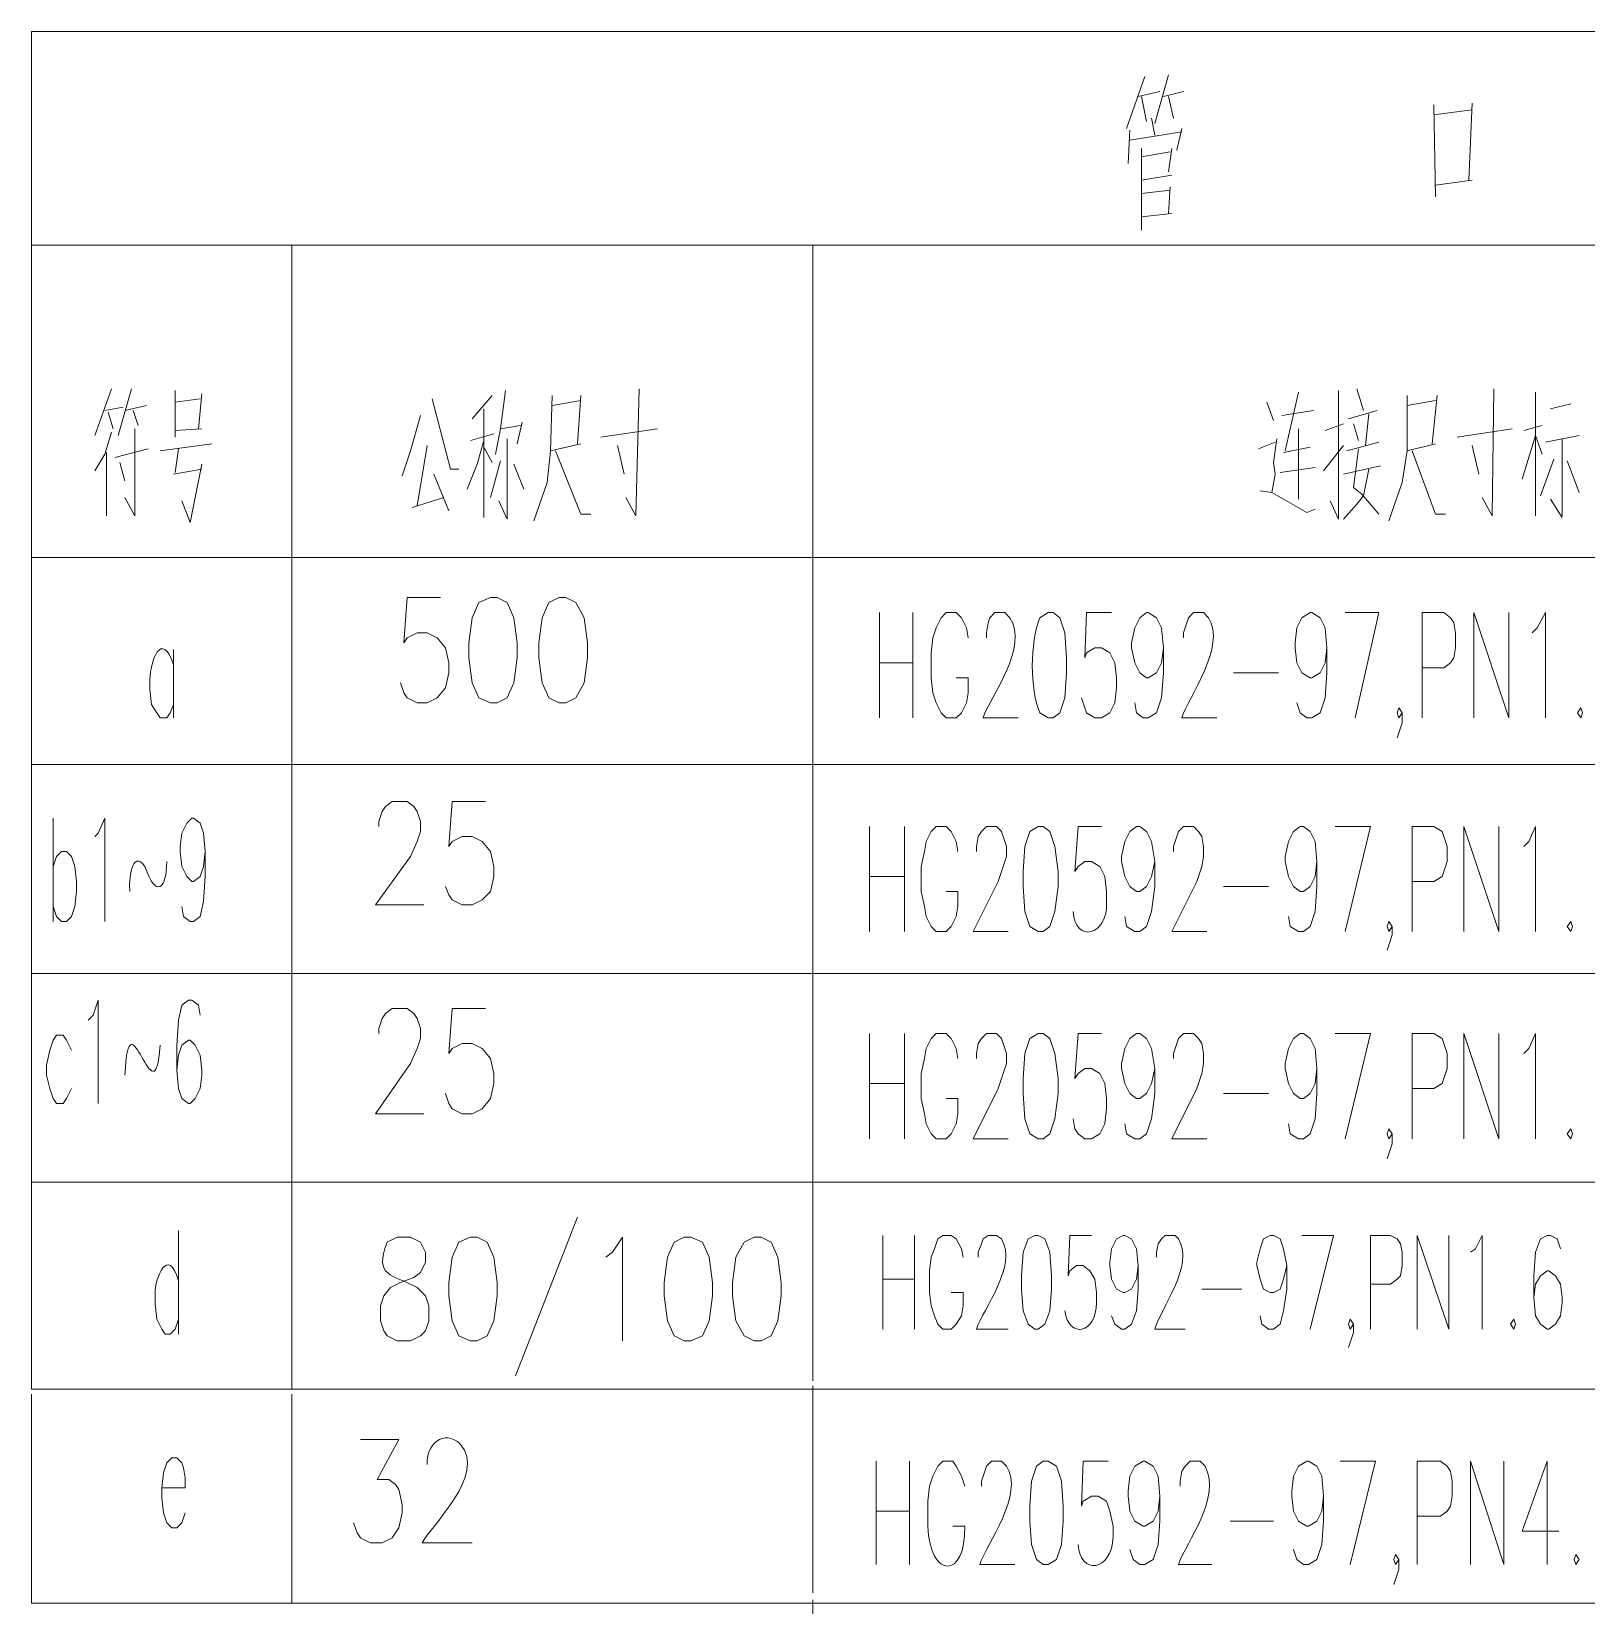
# Model space of a CAD drawing. Header units: millimetres. Extents: x 0 to 1648, y 27 to 2331.
# Drawn here: x 776 to 943.7, y 1446.3 to 1615.9 of the extents above; entities that cross this region are included whole.
import ezdxf

# ---------------------------------------------------------------- set-up
doc = ezdxf.new("R2010")
doc.units = ezdxf.units.MM
doc.layers.add('1', color=7, linetype='Continuous')

msp = doc.modelspace()

# ---------------------------------------------------------------- linework, layer by layer
at = {"layer": '1', "color": 0, "lineweight": 5}
for points in [[(775.98, 1615.911732), (1112.58, 1615.911732)], [(775.98, 1559.211732), (775.98, 1615.911732)], [(896.04, 1611.051732), (894.06, 1605.471732)], [(898.56, 1611.231732), (897.12, 1606.011732)], [(895.32, 1608.891732), (897.66, 1609.431732)], [(896.22, 1606.191732), (895.68, 1608.891732)], [(898.02, 1608.891732), (900.18, 1609.431732)], [(898.56, 1608.891732), (899.1, 1606.551732)], [(927.18, 1607.991732), (927.36, 1598.091732)], [(927.18, 1606.911732), (931.32, 1607.451732)], [(927.18, 1606.911732), (931.32, 1607.451732)], [(930.96, 1599.891732), (931.32, 1608.171732)], [(894.42, 1605.291732), (894.24, 1601.691732)], [(894.42, 1604.211732), (900, 1605.111732)], [(896.76, 1606.551732), (897.12, 1604.751732)], [(900, 1605.471732), (899.46, 1603.131732)], [(895.68, 1603.311732), (895.68, 1594.491732)], [(898.92, 1603.311732), (898.56, 1600.791732)], [(895.68, 1602.411732), (898.74, 1602.951732)], [(895.68, 1599.891732), (898.92, 1600.431732)], [(927.36, 1599.351732), (931.32, 1599.891732)], [(898.74, 1598.811732), (895.68, 1598.451732)], [(898.74, 1599.171732), (898.56, 1596.291732)], [(898.92, 1596.291732), (895.68, 1595.931732)], [(775.98, 1592.871732), (1112.58, 1592.871732)], [(804.06, 1592.871732), (804.06, 1559.211732)], [(860.22, 1592.871732), (860.22, 1559.211732)], [(784.62, 1577.391732), (782.82, 1572.351732)], [(785.34, 1572.351732), (786.78, 1577.391732)], [(791.46, 1577.211732), (791.46, 1572.171732)], [(791.46, 1575.951732), (794.16, 1576.311732)], [(794.34, 1576.851732), (793.98, 1573.071732)], [(819.18, 1576.311732), (821.16, 1568.751732), (822.06, 1568.751732)], [(825.66, 1576.671732), (823.5, 1574.151732)], [(827.1, 1577.211732), (826.56, 1573.071732), (826.02, 1570.371732)], [(832.14, 1576.671732), (831.96, 1570.731732), (831.6, 1567.311732), (830.16, 1563.171732)], [(835.2, 1576.131732), (832.14, 1575.591732)], [(834.84, 1571.451732), (835.2, 1576.671732)], [(841.5, 1577.391732), (841.14, 1563.711732), (840.06, 1565.691732)], [(912.6, 1577.031732), (911.16, 1570.731732)], [(916.92, 1577.211732), (916.92, 1563.351732), (916.02, 1565.331732)], [(918.9, 1577.391732), (919.62, 1575.051732)], [(924.3, 1576.671732), (924.3, 1570.731732), (923.76, 1567.311732), (922.32, 1563.171732)], [(927.36, 1576.131732), (924.3, 1575.591732)], [(927, 1571.451732), (927.54, 1576.671732)], [(933.66, 1577.391732), (933.48, 1563.711732), (932.4, 1565.691732)], [(938.16, 1577.031732), (938.16, 1563.711732)], [(783.9, 1575.051732), (785.88, 1575.411732)], [(784.26, 1574.871732), (784.8, 1573.071732)], [(786.06, 1575.051732), (788.4, 1575.591732)], [(786.96, 1575.051732), (787.5, 1573.431732)], [(817.92, 1574.511732), (816.84, 1570.731732), (815.94, 1568.031732)], [(824.76, 1575.231732), (824.76, 1563.531732)], [(909.18, 1575.951732), (909.9, 1573.971732)], [(910.8, 1574.511732), (914.22, 1575.051732)], [(918, 1574.151732), (921.06, 1575.051732)], [(920.16, 1574.691732), (919.8, 1571.271732)], [(939.78, 1575.231732), (941.94, 1575.771732)], [(784.62, 1572.711732), (783.9, 1570.371732), (782.82, 1568.571732)], [(787.14, 1573.071732), (787.14, 1563.711732), (786.06, 1565.691732)], [(794.34, 1573.071732), (791.46, 1572.891732)], [(826.56, 1573.071732), (828.72, 1573.431732)], [(828.9, 1573.791732), (828.36, 1571.451732)], [(837.36, 1572.171732), (843.48, 1573.071732)], [(912.6, 1573.071732), (912.6, 1565.511732)], [(917.46, 1573.611732), (915.48, 1572.891732)], [(919.08, 1571.811732), (918.54, 1573.611732)], [(929.7, 1572.171732), (935.64, 1573.071732)], [(938.88, 1573.431732), (936.9, 1572.891732)], [(789.84, 1570.731732), (795.42, 1571.451732)], [(818.64, 1571.271732), (817.56, 1564.791732)], [(824.76, 1571.811732), (824.04, 1569.291732), (822.96, 1566.591732)], [(823.32, 1571.811732), (825.84, 1572.531732)], [(824.76, 1571.091732), (825.66, 1569.471732)], [(827.28, 1571.991732), (827.28, 1563.351732), (826.38, 1565.331732)], [(831.96, 1570.731732), (835.2, 1571.451732)], [(839.88, 1568.211732), (839.16, 1571.271732)], [(908.28, 1570.911732), (910.08, 1571.631732)], [(910.26, 1571.991732), (909.9, 1569.471732), (910.08, 1568.211732), (909.72, 1566.231732)], [(910.98, 1570.551732), (913.86, 1571.091732)], [(915.3, 1568.571732), (917.46, 1571.271732)], [(921.24, 1571.631732), (917.82, 1570.731732)], [(924.3, 1570.731732), (927.36, 1571.451732)], [(932.04, 1568.211732), (931.32, 1571.271732)], [(938.88, 1570.371732), (938.16, 1572.351732), (936.72, 1567.671732)], [(939.24, 1571.631732), (942.84, 1572.351732)], [(941.04, 1563.711732), (941.04, 1571.991732)], [(784.08, 1570.551732), (784.08, 1563.711732)], [(784.98, 1570.011732), (788.58, 1570.911732)], [(785.52, 1569.471732), (786.06, 1567.491732)], [(791.82, 1570.911732), (791.46, 1568.391732)], [(794.34, 1569.291732), (793.08, 1562.991732), (792.18, 1565.331732)], [(826.56, 1569.651732), (825.48, 1565.691732)], [(828, 1569.291732), (829.08, 1566.591732)], [(832.5, 1570.731732), (835.2, 1563.891732), (836.28, 1563.891732)], [(919.08, 1570.911732), (918.54, 1566.771732)], [(924.84, 1570.731732), (927.36, 1563.891732), (928.44, 1563.891732)], [(940.14, 1569.831732), (938.7, 1565.871732)], [(941.58, 1569.651732), (942.84, 1566.231732)], [(794.34, 1568.751732), (791.28, 1568.211732)], [(819.36, 1568.211732), (820.98, 1564.251732)], [(910.62, 1568.391732), (914.4, 1568.931732)], [(917.46, 1568.211732), (921.42, 1569.111732)], [(920.16, 1568.751732), (919.62, 1565.871732)], [(908.46, 1566.411732), (909.72, 1566.231732)], [(909.72, 1566.231732), (913.5, 1564.071732), (914.4, 1564.431732)], [(917.46, 1563.351732), (918.9, 1564.971732), (919.62, 1565.871732)], [(919.44, 1566.051732), (918.54, 1566.771732)], [(919.44, 1566.051732), (921.24, 1563.891732)], [(817.02, 1564.611732), (820.44, 1565.691732)], [(941.04, 1563.531732), (939.78, 1565.511732)], [(1112.58, 1559.211732), (775.98, 1559.211732)], [(775.98, 1559.211732), (775.98, 1536.891732)], [(804.06, 1559.211732), (804.06, 1536.891732)], [(860.22, 1559.211732), (860.22, 1536.891732)], [(820.08, 1554.891732), (816.48, 1554.891732), (816.12, 1550.031732), (816.48, 1550.571732), (817.56, 1551.111732), (818.64, 1551.111732), (819.72, 1550.571732), (820.62, 1549.491732), (820.98, 1547.871732), (820.98, 1546.791732), (820.62, 1545.171732), (819.72, 1544.091732), (818.64, 1543.551732), (817.56, 1543.551732), (816.48, 1544.091732), (816.12, 1544.631732), (815.76, 1545.711732)], [(825.48, 1554.891732), (824.22, 1554.351732), (823.5, 1552.731732), (823.14, 1550.031732), (823.14, 1548.411732), (823.5, 1545.711732), (824.22, 1544.091732), (825.48, 1543.551732), (826.2, 1543.551732), (827.28, 1544.091732), (828, 1545.711732), (828.36, 1548.411732), (828.36, 1550.031732), (828, 1552.731732), (827.28, 1554.351732), (826.2, 1554.891732), (825.48, 1554.891732)], [(832.86, 1554.891732), (831.78, 1554.351732), (831.06, 1552.731732), (830.7, 1550.031732), (830.7, 1548.411732), (831.06, 1545.711732), (831.78, 1544.091732), (832.86, 1543.551732), (833.58, 1543.551732), (834.66, 1544.091732), (835.56, 1545.711732), (835.92, 1548.411732), (835.92, 1550.031732), (835.56, 1552.731732), (834.66, 1554.351732), (833.58, 1554.891732), (832.86, 1554.891732)], [(867.42, 1553.271732), (867.42, 1541.931732)], [(871.02, 1553.271732), (871.02, 1541.931732)], [(876.96, 1550.571732), (876.78, 1551.651732), (876.24, 1552.731732), (875.7, 1553.271732), (874.62, 1553.271732), (874.08, 1552.731732), (873.54, 1551.651732), (873.18, 1550.571732), (873, 1548.951732), (873, 1546.251732), (873.18, 1544.631732), (873.54, 1543.551732), (874.08, 1542.471732), (874.62, 1541.931732), (875.7, 1541.931732), (876.24, 1542.471732), (876.78, 1543.551732), (876.96, 1544.631732), (876.96, 1546.251732), (875.7, 1546.251732)], [(892.44, 1553.271732), (889.74, 1553.271732), (889.56, 1548.411732), (889.74, 1548.951732), (890.64, 1549.491732), (891.36, 1549.491732), (892.26, 1548.951732), (892.8, 1547.871732), (892.98, 1546.251732), (892.98, 1545.171732), (892.8, 1543.551732), (892.26, 1542.471732), (891.36, 1541.931732), (890.64, 1541.931732), (889.74, 1542.471732), (889.56, 1543.011732), (889.2, 1544.091732)], [(898.02, 1549.491732), (897.84, 1547.871732), (897.3, 1546.791732), (896.4, 1546.251732), (896.22, 1546.251732), (895.5, 1546.791732), (894.96, 1547.871732), (894.6, 1549.491732), (894.6, 1550.031732), (894.96, 1551.651732), (895.5, 1552.731732), (896.22, 1553.271732), (896.4, 1553.271732), (897.3, 1552.731732), (897.84, 1551.651732), (898.02, 1549.491732), (898.02, 1546.791732), (897.84, 1544.091732), (897.3, 1542.471732), (896.4, 1541.931732), (895.86, 1541.931732), (895.14, 1542.471732), (894.96, 1543.551732)], [(915.66, 1549.491732), (915.48, 1547.871732), (914.94, 1546.791732), (914.04, 1546.251732), (913.86, 1546.251732), (912.96, 1546.791732), (912.42, 1547.871732), (912.24, 1549.491732), (912.24, 1550.031732), (912.42, 1551.651732), (912.96, 1552.731732), (913.86, 1553.271732), (914.04, 1553.271732), (914.94, 1552.731732), (915.48, 1551.651732), (915.66, 1549.491732), (915.66, 1546.791732), (915.48, 1544.091732), (914.94, 1542.471732), (914.04, 1541.931732), (913.5, 1541.931732), (912.78, 1542.471732), (912.42, 1543.551732)], [(918.72, 1541.931732), (921.24, 1553.271732), (917.64, 1553.271732)], [(925.92, 1541.931732), (925.92, 1553.271732), (928.26, 1553.271732), (928.98, 1552.731732), (929.34, 1552.191732), (929.52, 1551.111732), (929.52, 1549.491732), (929.34, 1548.411732), (928.98, 1547.871732), (928.26, 1547.331732), (925.92, 1547.331732)], [(931.5, 1541.931732), (931.5, 1553.271732), (935.28, 1541.931732), (935.28, 1553.271732)], [(937.8, 1551.111732), (938.34, 1551.651732), (939.24, 1553.271732), (939.24, 1541.931732)], [(791.28, 1549.311732), (791.28, 1541.931732)], [(867.42, 1547.871732), (871.02, 1547.871732)], [(905.58, 1546.791732), (910.44, 1546.791732)], [(923.76, 1542.471732), (923.4, 1541.931732), (923.22, 1542.471732), (923.4, 1543.011732), (923.76, 1542.471732), (923.76, 1541.391732), (923.4, 1540.311732), (923.22, 1539.771732)], [(943.02, 1543.011732), (942.66, 1542.471732), (943.02, 1541.931732), (943.2, 1542.471732), (943.02, 1543.011732)], [(860.22, 1537.791732), (860.22, 1515.471732)], [(775.98, 1536.891732), (1112.58, 1536.891732)], [(775.98, 1536.891732), (775.98, 1514.391732)], [(804.06, 1536.891732), (804.06, 1514.391732)], [(813.42, 1530.231732), (813.42, 1530.771732), (813.78, 1531.851732), (814.14, 1532.391732), (814.86, 1532.931732), (816.48, 1532.931732), (817.2, 1532.391732), (817.56, 1531.851732), (817.92, 1530.771732), (817.92, 1529.691732), (817.56, 1528.611732), (816.84, 1526.991732), (813.06, 1521.771732), (818.28, 1521.771732)], [(824.94, 1532.931732), (821.34, 1532.931732), (820.98, 1528.071732), (821.34, 1528.611732), (822.42, 1529.151732), (823.5, 1529.151732), (824.58, 1528.611732), (825.48, 1527.531732), (825.84, 1525.911732), (825.84, 1524.831732), (825.48, 1523.211732), (824.58, 1522.311732), (823.5, 1521.771732), (822.42, 1521.771732), (821.34, 1522.311732), (820.98, 1522.851732), (820.62, 1523.751732)], [(778.32, 1531.131732), (778.32, 1519.971732)], [(782.82, 1529.151732), (783.18, 1529.511732), (783.9, 1531.131732), (783.9, 1519.971732)], [(794.7, 1527.531732), (794.52, 1525.911732), (794.16, 1524.831732), (793.44, 1524.291732), (793.26, 1524.291732), (792.72, 1524.831732), (792.18, 1525.911732), (792, 1527.531732), (792, 1528.071732), (792.18, 1529.511732), (792.72, 1530.591732), (793.26, 1531.131732), (793.44, 1531.131732), (794.16, 1530.591732), (794.52, 1529.511732), (794.7, 1527.531732), (794.7, 1524.831732), (794.52, 1522.131732), (794.16, 1520.511732), (793.44, 1519.971732), (793.08, 1519.971732), (792.36, 1520.511732), (792.18, 1521.591732)], [(866.34, 1530.231732), (866.34, 1518.891732)], [(870.12, 1530.231732), (870.12, 1518.891732)], [(875.88, 1527.531732), (875.7, 1528.611732), (875.16, 1529.691732), (874.62, 1530.231732), (873.54, 1530.231732), (873, 1529.691732), (872.46, 1528.611732), (872.28, 1527.531732), (871.92, 1525.911732), (871.92, 1523.211732), (872.28, 1521.591732), (872.46, 1520.511732), (873, 1519.431732), (873.54, 1518.891732), (874.62, 1518.891732), (875.16, 1519.431732), (875.7, 1520.511732), (875.88, 1521.591732), (875.88, 1523.211732), (874.62, 1523.211732)], [(877.86, 1527.531732), (877.86, 1528.071732), (878.04, 1529.151732), (878.4, 1529.691732), (878.94, 1530.231732), (880.02, 1530.231732), (880.56, 1529.691732), (880.74, 1529.151732), (881.1, 1528.071732), (881.1, 1526.991732), (880.74, 1525.911732), (880.2, 1524.291732), (877.5, 1518.891732), (881.28, 1518.891732)], [(884.52, 1530.231732), (883.62, 1529.691732), (883.08, 1528.071732), (882.9, 1525.371732), (882.9, 1523.751732), (883.08, 1521.051732), (883.62, 1519.431732), (884.52, 1518.891732), (885.06, 1518.891732), (885.78, 1519.431732), (886.32, 1521.051732), (886.68, 1523.751732), (886.68, 1525.371732), (886.32, 1528.071732), (885.78, 1529.691732), (885.06, 1530.231732), (884.52, 1530.231732)], [(897.12, 1526.451732), (896.76, 1524.831732), (896.22, 1523.751732), (895.5, 1523.211732), (895.14, 1523.211732), (894.42, 1523.751732), (893.88, 1524.831732), (893.52, 1526.451732), (893.52, 1526.991732), (893.88, 1528.611732), (894.42, 1529.691732), (895.14, 1530.231732), (895.5, 1530.231732), (896.22, 1529.691732), (896.76, 1528.611732), (897.12, 1526.451732), (897.12, 1523.751732), (896.76, 1521.051732), (896.22, 1519.431732), (895.5, 1518.891732), (894.96, 1518.891732), (894.06, 1519.431732), (893.88, 1520.511732)], [(899.1, 1527.531732), (899.1, 1528.071732), (899.46, 1529.151732), (899.64, 1529.691732), (900.18, 1530.231732), (901.26, 1530.231732), (901.8, 1529.691732), (902.16, 1529.151732), (902.34, 1528.071732), (902.34, 1526.991732), (902.16, 1525.911732), (901.62, 1524.291732), (898.92, 1518.891732), (902.7, 1518.891732)], [(914.58, 1526.451732), (914.4, 1524.831732), (913.86, 1523.751732), (913.14, 1523.211732), (912.78, 1523.211732), (912.06, 1523.751732), (911.52, 1524.831732), (911.16, 1526.451732), (911.16, 1526.991732), (911.52, 1528.611732), (912.06, 1529.691732), (912.78, 1530.231732), (913.14, 1530.231732), (913.86, 1529.691732), (914.4, 1528.611732), (914.58, 1526.451732), (914.58, 1523.751732), (914.4, 1521.051732), (913.86, 1519.431732), (913.14, 1518.891732), (912.6, 1518.891732), (911.7, 1519.431732), (911.52, 1520.511732)], [(917.64, 1518.891732), (920.34, 1530.231732), (916.56, 1530.231732)], [(924.84, 1518.891732), (924.84, 1530.231732), (927.18, 1530.231732), (928.08, 1529.691732), (928.26, 1529.151732), (928.62, 1528.071732), (928.62, 1526.451732), (928.26, 1525.371732), (928.08, 1524.831732), (927.18, 1524.291732), (924.84, 1524.291732)], [(930.42, 1518.891732), (930.42, 1530.231732), (934.2, 1518.891732), (934.2, 1530.231732)], [(936.9, 1528.071732), (937.44, 1528.611732), (938.16, 1530.231732), (938.16, 1518.891732)], [(778.32, 1525.911732), (778.68, 1526.991732), (779.22, 1527.531732), (779.76, 1527.531732), (780.3, 1526.991732), (780.66, 1525.911732), (780.84, 1524.291732), (780.84, 1523.211732), (780.66, 1521.591732), (780.3, 1520.511732), (779.76, 1519.971732), (779.22, 1519.971732), (778.68, 1520.511732), (778.32, 1521.591732)], [(866.34, 1524.831732), (870.12, 1524.831732)], [(904.5, 1523.751732), (909.36, 1523.751732)], [(922.68, 1519.431732), (922.32, 1518.891732), (922.14, 1519.431732), (922.32, 1519.971732), (922.68, 1519.431732), (922.68, 1518.531732), (922.32, 1517.451732), (922.14, 1516.911732)], [(941.94, 1519.971732), (941.58, 1519.431732), (941.94, 1518.891732), (942.12, 1519.431732), (941.94, 1519.971732)], [(860.22, 1515.471732), (860.22, 1470.471732)], [(775.98, 1514.391732), (1112.58, 1514.391732)], [(775.98, 1514.391732), (775.98, 1469.571732)], [(804.06, 1514.391732), (804.06, 1491.891732)], [(782.1, 1509.351732), (782.64, 1509.891732), (783.18, 1511.511732), (783.18, 1500.351732)], [(794.16, 1509.891732), (793.98, 1510.971732), (793.26, 1511.511732), (792.9, 1511.511732), (792.18, 1510.971732), (791.82, 1509.351732), (791.64, 1506.651732), (791.64, 1503.951732), (791.82, 1501.971732), (792.18, 1500.891732), (792.9, 1500.351732), (793.08, 1500.351732), (793.62, 1500.891732), (794.16, 1501.971732), (794.34, 1503.411732), (794.34, 1503.951732), (794.16, 1505.571732), (793.62, 1506.651732), (793.08, 1507.191732), (792.9, 1507.191732), (792.18, 1506.651732), (791.82, 1505.571732), (791.64, 1503.951732)], [(813.42, 1507.911732), (813.42, 1508.451732), (813.78, 1509.531732), (814.14, 1510.071732), (814.86, 1510.611732), (816.48, 1510.611732), (817.2, 1510.071732), (817.56, 1509.531732), (817.92, 1508.451732), (817.92, 1507.371732), (817.56, 1506.291732), (816.84, 1504.671732), (813.06, 1499.271732), (818.28, 1499.271732)], [(824.94, 1510.611732), (821.34, 1510.611732), (820.98, 1505.751732), (821.34, 1506.291732), (822.42, 1506.831732), (823.5, 1506.831732), (824.58, 1506.291732), (825.48, 1505.211732), (825.84, 1503.591732), (825.84, 1502.511732), (825.48, 1500.891732), (824.58, 1499.811732), (823.5, 1499.271732), (822.42, 1499.271732), (821.34, 1499.811732), (820.98, 1500.351732), (820.62, 1501.431732)], [(780.3, 1506.111732), (779.76, 1507.191732), (779.4, 1507.731732), (778.68, 1507.731732), (778.32, 1507.191732), (777.96, 1506.111732), (777.6, 1504.491732), (777.6, 1503.411732), (777.96, 1501.971732), (778.32, 1500.891732), (778.68, 1500.351732), (779.4, 1500.351732), (779.76, 1500.891732), (780.3, 1501.971732)], [(866.34, 1507.911732), (866.34, 1496.571732)], [(870.12, 1507.911732), (870.12, 1496.571732)], [(875.88, 1505.211732), (875.7, 1506.291732), (875.16, 1507.371732), (874.62, 1507.911732), (873.54, 1507.911732), (873, 1507.371732), (872.46, 1506.291732), (872.28, 1505.211732), (871.92, 1503.591732), (871.92, 1500.891732), (872.28, 1499.271732), (872.46, 1498.191732), (873, 1497.111732), (873.54, 1496.571732), (874.62, 1496.571732), (875.16, 1497.111732), (875.7, 1498.191732), (875.88, 1499.271732), (875.88, 1500.891732), (874.62, 1500.891732)], [(877.86, 1505.211732), (877.86, 1505.751732), (878.04, 1506.831732), (878.4, 1507.371732), (878.94, 1507.911732), (880.02, 1507.911732), (880.56, 1507.371732), (880.74, 1506.831732), (881.1, 1505.751732), (881.1, 1504.671732), (880.74, 1503.591732), (880.2, 1501.971732), (877.5, 1496.571732), (881.28, 1496.571732)], [(884.52, 1507.911732), (883.62, 1507.371732), (883.08, 1505.751732), (882.9, 1503.051732), (882.9, 1501.431732), (883.08, 1498.731732), (883.62, 1497.111732), (884.52, 1496.571732), (885.06, 1496.571732), (885.78, 1497.111732), (886.32, 1498.731732), (886.68, 1501.431732), (886.68, 1503.051732), (886.32, 1505.751732), (885.78, 1507.371732), (885.06, 1507.911732), (884.52, 1507.911732)], [(891.36, 1507.911732), (888.84, 1507.911732), (888.48, 1503.051732), (888.84, 1503.591732), (889.56, 1504.131732), (890.28, 1504.131732), (891.18, 1503.591732), (891.72, 1502.511732), (891.9, 1500.891732), (891.9, 1499.811732), (891.72, 1498.191732), (891.18, 1497.111732), (890.28, 1496.571732), (889.56, 1496.571732), (888.84, 1497.111732), (888.48, 1497.651732), (888.3, 1498.731732)], [(897.12, 1504.131732), (896.76, 1502.511732), (896.22, 1501.431732), (895.5, 1500.891732), (895.14, 1500.891732), (894.42, 1501.431732), (893.88, 1502.511732), (893.52, 1504.131732), (893.52, 1504.671732), (893.88, 1506.291732), (894.42, 1507.371732), (895.14, 1507.911732), (895.5, 1507.911732), (896.22, 1507.371732), (896.76, 1506.291732), (897.12, 1504.131732), (897.12, 1501.431732), (896.76, 1498.731732), (896.22, 1497.111732), (895.5, 1496.571732), (894.96, 1496.571732), (894.06, 1497.111732), (893.88, 1498.191732)], [(899.1, 1505.211732), (899.1, 1505.751732), (899.46, 1506.831732), (899.64, 1507.371732), (900.18, 1507.911732), (901.26, 1507.911732), (901.8, 1507.371732), (902.16, 1506.831732), (902.34, 1505.751732), (902.34, 1504.671732), (902.16, 1503.591732), (901.62, 1501.971732), (898.92, 1496.571732), (902.7, 1496.571732)], [(914.58, 1504.131732), (914.4, 1502.511732), (913.86, 1501.431732), (913.14, 1500.891732), (912.78, 1500.891732), (912.06, 1501.431732), (911.52, 1502.511732), (911.16, 1504.131732), (911.16, 1504.671732), (911.52, 1506.291732), (912.06, 1507.371732), (912.78, 1507.911732), (913.14, 1507.911732), (913.86, 1507.371732), (914.4, 1506.291732), (914.58, 1504.131732), (914.58, 1501.431732), (914.4, 1498.731732), (913.86, 1497.111732), (913.14, 1496.571732), (912.6, 1496.571732), (911.7, 1497.111732), (911.52, 1498.191732)], [(917.64, 1496.571732), (920.34, 1507.911732), (916.56, 1507.911732)], [(924.84, 1496.571732), (924.84, 1507.911732), (927.18, 1507.911732), (928.08, 1507.371732), (928.26, 1506.831732), (928.62, 1505.751732), (928.62, 1504.131732), (928.26, 1503.051732), (928.08, 1502.511732), (927.18, 1501.971732), (924.84, 1501.971732)], [(930.42, 1496.571732), (930.42, 1507.911732), (934.2, 1496.571732), (934.2, 1507.911732)], [(936.9, 1505.751732), (937.44, 1506.291732), (938.16, 1507.911732), (938.16, 1496.571732)], [(866.34, 1502.511732), (870.12, 1502.511732)], [(904.5, 1501.431732), (909.36, 1501.431732)], [(922.68, 1497.111732), (922.32, 1496.571732), (922.14, 1497.111732), (922.32, 1497.651732), (922.68, 1497.111732), (922.68, 1496.031732), (922.32, 1494.951732), (922.14, 1494.411732)], [(941.94, 1497.651732), (941.58, 1497.111732), (941.94, 1496.571732), (942.12, 1497.111732), (941.94, 1497.651732)], [(775.98, 1491.891732), (1112.58, 1491.891732)], [(804.06, 1491.891732), (804.06, 1469.571732)], [(834.84, 1488.111732), (828.18, 1471.011732)], [(791.82, 1486.671732), (791.82, 1475.511732)], [(823.32, 1485.951732), (822.06, 1485.411732), (821.34, 1483.791732), (820.98, 1481.091732), (820.98, 1479.651732), (821.34, 1476.951732), (822.06, 1475.331732), (823.32, 1474.791732), (824.04, 1474.791732), (825.12, 1475.331732), (825.84, 1476.951732), (826.2, 1479.651732), (826.2, 1481.091732), (825.84, 1483.791732), (825.12, 1485.411732), (824.04, 1485.951732), (823.32, 1485.951732)], [(837.9, 1483.791732), (838.62, 1484.331732), (839.7, 1485.951732), (839.7, 1474.791732)], [(846.36, 1485.951732), (845.28, 1485.411732), (844.56, 1483.791732), (844.2, 1481.091732), (844.2, 1479.651732), (844.56, 1476.951732), (845.28, 1475.331732), (846.36, 1474.791732), (847.08, 1474.791732), (848.34, 1475.331732), (849.06, 1476.951732), (849.42, 1479.651732), (849.42, 1481.091732), (849.06, 1483.791732), (848.34, 1485.411732), (847.08, 1485.951732), (846.36, 1485.951732)], [(853.92, 1485.951732), (852.84, 1485.411732), (851.94, 1483.791732), (851.58, 1481.091732), (851.58, 1479.651732), (851.94, 1476.951732), (852.84, 1475.331732), (853.92, 1474.791732), (854.64, 1474.791732), (855.72, 1475.331732), (856.44, 1476.951732), (856.8, 1479.651732), (856.8, 1481.091732), (856.44, 1483.791732), (855.72, 1485.411732), (854.64, 1485.951732), (853.92, 1485.951732)], [(867.78, 1486.131732), (867.78, 1476.051732)], [(871.2, 1486.131732), (871.2, 1476.051732)], [(876.42, 1483.791732), (876.24, 1484.691732), (875.7, 1485.771732), (875.16, 1486.131732), (874.26, 1486.131732), (873.72, 1485.771732), (873.36, 1484.691732), (873, 1483.791732), (872.82, 1482.351732), (872.82, 1480.011732), (873, 1478.571732), (873.36, 1477.491732), (873.72, 1476.591732), (874.26, 1476.051732), (875.16, 1476.051732), (875.7, 1476.591732), (876.24, 1477.491732), (876.42, 1478.571732), (876.42, 1480.011732), (875.16, 1480.011732)], [(884.16, 1486.131732), (883.44, 1485.771732), (882.9, 1484.331732), (882.72, 1481.811732), (882.72, 1480.371732), (882.9, 1478.031732), (883.44, 1476.591732), (884.16, 1476.051732), (884.52, 1476.051732), (885.24, 1476.591732), (885.78, 1478.031732), (885.96, 1480.371732), (885.96, 1481.811732), (885.78, 1484.331732), (885.24, 1485.771732), (884.52, 1486.131732), (884.16, 1486.131732)], [(895.32, 1482.891732), (895.14, 1481.451732), (894.6, 1480.371732), (893.88, 1480.011732), (893.7, 1480.011732), (892.98, 1480.371732), (892.44, 1481.451732), (892.26, 1482.891732), (892.26, 1483.251732), (892.44, 1484.691732), (892.98, 1485.771732), (893.7, 1486.131732), (893.88, 1486.131732), (894.6, 1485.771732), (895.14, 1484.691732), (895.32, 1482.891732), (895.32, 1480.371732), (895.14, 1478.031732), (894.6, 1476.591732), (893.88, 1476.051732), (893.52, 1476.051732), (892.8, 1476.591732), (892.44, 1477.491732)], [(911.34, 1482.891732), (910.98, 1481.451732), (910.62, 1480.371732), (909.9, 1480.011732), (909.54, 1480.011732), (908.82, 1480.371732), (908.46, 1481.451732), (908.1, 1482.891732), (908.1, 1483.251732), (908.46, 1484.691732), (908.82, 1485.771732), (909.54, 1486.131732), (909.9, 1486.131732), (910.62, 1485.771732), (910.98, 1484.691732), (911.34, 1482.891732), (911.34, 1480.371732), (910.98, 1478.031732), (910.62, 1476.591732), (909.9, 1476.051732), (909.36, 1476.051732), (908.64, 1476.591732), (908.46, 1477.491732)], [(913.86, 1476.051732), (916.38, 1486.131732), (912.96, 1486.131732)], [(920.34, 1476.051732), (920.34, 1486.131732), (922.5, 1486.131732), (923.22, 1485.771732), (923.58, 1485.231732), (923.76, 1484.331732), (923.76, 1482.891732), (923.58, 1481.811732), (923.22, 1481.451732), (922.5, 1480.911732), (920.34, 1480.911732)], [(925.38, 1476.051732), (925.38, 1486.131732), (928.8, 1476.051732), (928.8, 1486.131732)], [(931.14, 1484.331732), (931.68, 1484.691732), (932.4, 1486.131732), (932.4, 1476.051732)], [(940.86, 1484.691732), (940.5, 1485.771732), (939.78, 1486.131732), (939.42, 1486.131732), (938.7, 1485.771732), (938.16, 1484.331732), (937.98, 1481.811732), (937.98, 1479.471732), (938.16, 1477.491732), (938.7, 1476.591732), (939.42, 1476.051732), (939.6, 1476.051732), (940.32, 1476.591732), (940.86, 1477.491732), (941.04, 1478.931732), (941.04, 1479.471732), (940.86, 1480.911732), (940.32, 1481.811732), (939.6, 1482.351732), (939.42, 1482.351732), (938.7, 1481.811732), (938.16, 1480.911732), (937.98, 1479.471732)], [(867.78, 1481.451732), (871.2, 1481.451732)], [(902.16, 1480.371732), (906.48, 1480.371732)], [(918.54, 1476.591732), (918.18, 1476.051732), (918, 1476.591732), (918.18, 1477.131732), (918.54, 1476.591732), (918.54, 1475.691732), (918.18, 1474.611732), (918, 1474.071732)], [(935.82, 1477.131732), (935.46, 1476.591732), (935.82, 1476.051732), (936, 1476.591732), (935.82, 1477.131732)], [(775.98, 1469.571732), (1112.58, 1469.571732)], [(860.22, 1469.931732), (860.22, 1447.611732)], [(775.98, 1469.031732), (775.98, 1446.531732)], [(804.06, 1469.031732), (804.06, 1446.531732)], [(811.44, 1464.171732), (815.58, 1464.171732), (813.24, 1459.851732), (814.5, 1459.851732), (815.22, 1459.311732), (815.58, 1458.771732), (815.94, 1457.151732), (815.94, 1456.251732), (815.58, 1454.631732), (814.86, 1453.551732), (813.78, 1453.011732), (812.52, 1453.011732), (811.44, 1453.551732), (811.08, 1454.091732), (810.72, 1455.171732)], [(790.02, 1458.951732), (792.54, 1458.951732), (792.54, 1460.031732), (792.36, 1461.111732), (792.18, 1461.651732), (791.64, 1462.191732), (791.1, 1462.191732), (790.56, 1461.651732), (790.2, 1460.571732), (790.02, 1458.951732), (790.02, 1457.871732), (790.2, 1456.251732), (790.56, 1455.171732), (791.1, 1454.631732), (791.64, 1454.631732), (792.18, 1455.171732), (792.54, 1456.251732)], [(867.06, 1461.831732), (867.06, 1450.671732)], [(870.66, 1461.831732), (870.66, 1450.671732)], [(885.06, 1461.831732), (884.34, 1461.291732), (883.8, 1459.671732), (883.62, 1456.971732), (883.62, 1455.351732), (883.8, 1452.831732), (884.34, 1451.211732), (885.06, 1450.671732), (885.6, 1450.671732), (886.5, 1451.211732), (887.04, 1452.831732), (887.22, 1455.351732), (887.22, 1456.971732), (887.04, 1459.671732), (886.5, 1461.291732), (885.6, 1461.831732), (885.06, 1461.831732)], [(897.66, 1458.051732), (897.48, 1456.431732), (896.94, 1455.351732), (896.04, 1454.811732), (895.86, 1454.811732), (894.96, 1455.351732), (894.42, 1456.431732), (894.24, 1458.051732), (894.24, 1458.591732), (894.42, 1460.211732), (894.96, 1461.291732), (895.86, 1461.831732), (896.04, 1461.831732), (896.94, 1461.291732), (897.48, 1460.211732), (897.66, 1458.051732), (897.66, 1455.351732), (897.48, 1452.831732), (896.94, 1451.211732), (896.04, 1450.671732), (895.5, 1450.671732), (894.78, 1451.211732), (894.42, 1452.291732)], [(915.3, 1458.051732), (915.12, 1456.431732), (914.58, 1455.351732), (913.68, 1454.811732), (913.5, 1454.811732), (912.6, 1455.351732), (912.06, 1456.431732), (911.88, 1458.051732), (911.88, 1458.591732), (912.06, 1460.211732), (912.6, 1461.291732), (913.5, 1461.831732), (913.68, 1461.831732), (914.58, 1461.291732), (915.12, 1460.211732), (915.3, 1458.051732), (915.3, 1455.351732), (915.12, 1452.831732), (914.58, 1451.211732), (913.68, 1450.671732), (913.14, 1450.671732), (912.42, 1451.211732), (912.06, 1452.291732)], [(918.18, 1450.671732), (920.88, 1461.831732), (917.1, 1461.831732)], [(925.38, 1450.671732), (925.38, 1461.831732), (927.9, 1461.831732), (928.62, 1461.291732), (928.98, 1460.751732), (929.16, 1459.671732), (929.16, 1458.051732), (928.98, 1456.971732), (928.62, 1456.431732), (927.9, 1455.891732), (925.38, 1455.891732)], [(931.14, 1450.671732), (931.14, 1461.831732), (934.74, 1450.671732), (934.74, 1461.831732)], [(939.42, 1461.831732), (936.72, 1454.271732), (940.68, 1454.271732)], [(939.42, 1461.831732), (939.42, 1450.671732)], [(867.06, 1456.431732), (870.66, 1456.431732)], [(905.22, 1455.351732), (909.9, 1455.351732)], [(923.4, 1451.211732), (923.04, 1450.671732), (922.86, 1451.211732), (923.04, 1451.751732), (923.4, 1451.211732), (923.4, 1450.131732), (923.04, 1449.051732), (922.86, 1448.511732)], [(942.48, 1451.751732), (942.3, 1451.211732), (942.48, 1450.671732), (942.84, 1451.211732), (942.48, 1451.751732)], [(775.98, 1446.531732), (1112.58, 1446.531732)], [(860.22, 1446.891732), (860.22, 1424.571732)]]:
    msp.add_lwpolyline(points, dxfattribs=at)
for points, knots in [([(878.94, 1550.571732), (878.94, 1550.571732), (878.94, 1551.111732), (878.94, 1551.111732), (878.94, 1551.111732), (879.12, 1552.191732), (879.12, 1552.191732), (879.12, 1552.191732), (879.3, 1552.731732), (879.3, 1552.731732), (879.3, 1552.731732), (879.84, 1553.271732), (879.84, 1553.271732), (879.84, 1553.271732), (880.92, 1553.271732), (880.92, 1553.271732), (880.92, 1553.271732), (881.46, 1552.731732), (881.46, 1552.731732), (883.62, 1549.671732), (879.3, 1544.091732), (878.58, 1541.931732), (878.58, 1541.931732), (882.36, 1541.931732), (882.36, 1541.931732)], [0, 0, 0, 0, 1, 1, 1, 2, 2, 2, 3, 3, 3, 4, 4, 4, 5, 5, 5, 6, 6, 6, 7, 7, 7, 8, 8, 8, 8]), ([(885.6, 1553.271732), (885.6, 1553.271732), (884.7, 1552.731732), (884.7, 1552.731732), (883.62, 1550.031732), (883.62, 1544.991732), (884.7, 1542.471732), (884.7, 1542.471732), (885.6, 1541.931732), (885.6, 1541.931732), (885.6, 1541.931732), (886.14, 1541.931732), (886.14, 1541.931732), (886.14, 1541.931732), (886.86, 1542.471732), (886.86, 1542.471732), (886.86, 1542.471732), (887.4, 1544.091732), (887.4, 1544.091732), (887.4, 1544.091732), (887.58, 1546.791732), (887.58, 1546.791732), (887.58, 1546.791732), (887.58, 1548.411732), (887.58, 1548.411732), (887.58, 1548.411732), (887.4, 1551.111732), (887.4, 1551.111732), (887.4, 1551.111732), (886.86, 1552.731732), (886.86, 1552.731732), (886.86, 1552.731732), (886.14, 1553.271732), (886.14, 1553.271732), (886.14, 1553.271732), (885.6, 1553.271732), (885.6, 1553.271732)], [0, 0, 0, 0, 1, 1, 1, 2, 2, 2, 3, 3, 3, 4, 4, 4, 5, 5, 5, 6, 6, 6, 7, 7, 7, 8, 8, 8, 9, 9, 9, 10, 10, 10, 11, 11, 11, 12, 12, 12, 12]), ([(900.18, 1550.571732), (900.18, 1550.571732), (900.18, 1551.111732), (900.18, 1551.111732), (900.18, 1551.111732), (900.54, 1552.191732), (900.54, 1552.191732), (900.54, 1552.191732), (900.72, 1552.731732), (900.72, 1552.731732), (900.72, 1552.731732), (901.26, 1553.271732), (901.26, 1553.271732), (901.26, 1553.271732), (902.34, 1553.271732), (902.34, 1553.271732), (902.34, 1553.271732), (902.88, 1552.731732), (902.88, 1552.731732), (904.86, 1549.671732), (900.72, 1544.091732), (900, 1541.931732), (900, 1541.931732), (903.78, 1541.931732), (903.78, 1541.931732)], [0, 0, 0, 0, 1, 1, 1, 2, 2, 2, 3, 3, 3, 4, 4, 4, 5, 5, 5, 6, 6, 6, 7, 7, 7, 8, 8, 8, 8]), ([(791.28, 1547.691732), (790.02, 1551.471732), (788.76, 1548.051732), (788.76, 1546.071732), (788.76, 1546.071732), (788.76, 1544.991732), (788.76, 1544.991732), (788.76, 1544.991732), (788.94, 1543.371732), (788.94, 1543.371732), (788.94, 1543.371732), (789.48, 1542.471732), (789.48, 1542.471732), (789.48, 1542.471732), (789.84, 1541.931732), (789.84, 1541.931732), (789.84, 1541.931732), (790.56, 1541.931732), (790.56, 1541.931732), (790.56, 1541.931732), (790.92, 1542.471732), (790.92, 1542.471732), (790.92, 1542.471732), (791.28, 1543.371732), (791.28, 1543.371732)], [0, 0, 0, 0, 1, 1, 1, 2, 2, 2, 3, 3, 3, 4, 4, 4, 5, 5, 5, 6, 6, 6, 7, 7, 7, 8, 8, 8, 8]), ([(891.36, 1530.231732), (891.36, 1530.231732), (888.84, 1530.231732), (888.84, 1530.231732), (888.84, 1530.231732), (888.48, 1525.371732), (888.48, 1525.371732), (888.48, 1525.371732), (888.84, 1525.911732), (888.84, 1525.911732), (888.84, 1525.911732), (889.56, 1526.451732), (889.56, 1526.451732), (889.56, 1526.451732), (890.28, 1526.451732), (890.28, 1526.451732), (890.28, 1526.451732), (891.18, 1525.911732), (891.18, 1525.911732), (891.18, 1525.911732), (891.72, 1524.831732), (891.72, 1524.831732), (891.72, 1524.831732), (891.9, 1523.211732), (891.9, 1523.211732), (891.9, 1523.211732), (891.9, 1522.131732), (891.9, 1522.131732), (892.08, 1518.351732), (888.48, 1517.631732), (888.3, 1521.051732)], [0, 0, 0, 0, 1, 1, 1, 2, 2, 2, 3, 3, 3, 4, 4, 4, 5, 5, 5, 6, 6, 6, 7, 7, 7, 8, 8, 8, 9, 9, 9, 10, 10, 10, 10]), ([(786.6, 1523.211732), (786.42, 1524.291732), (786.78, 1527.891732), (788.22, 1525.911732), (789.48, 1522.311732), (790.56, 1523.571732), (790.56, 1526.451732)], [0, 0, 0, 0, 1, 1, 1, 2, 2, 2, 2]), ([(791.82, 1481.271732), (790.74, 1485.051732), (789.3, 1481.631732), (789.3, 1479.831732), (789.3, 1479.831732), (789.3, 1478.751732), (789.3, 1478.751732), (789.3, 1478.751732), (789.48, 1477.131732), (789.48, 1477.131732), (789.48, 1477.131732), (790.02, 1476.051732), (790.02, 1476.051732), (790.02, 1476.051732), (790.38, 1475.511732), (790.38, 1475.511732), (790.38, 1475.511732), (790.92, 1475.511732), (790.92, 1475.511732), (790.92, 1475.511732), (791.46, 1476.051732), (791.46, 1476.051732), (791.46, 1476.051732), (791.82, 1477.131732), (791.82, 1477.131732)], [0, 0, 0, 0, 1, 1, 1, 2, 2, 2, 3, 3, 3, 4, 4, 4, 5, 5, 5, 6, 6, 6, 7, 7, 7, 8, 8, 8, 8]), ([(815.4, 1485.951732), (815.4, 1485.951732), (814.32, 1485.411732), (814.32, 1485.411732), (812.88, 1481.631732), (814.86, 1481.991732), (817.56, 1480.551732), (817.56, 1480.551732), (818.46, 1479.651732), (818.46, 1479.651732), (818.46, 1479.651732), (818.82, 1478.571732), (818.82, 1478.571732), (818.82, 1478.571732), (818.82, 1476.951732), (818.82, 1476.951732), (818.82, 1476.951732), (818.46, 1475.871732), (818.46, 1475.871732), (818.46, 1475.871732), (817.92, 1475.331732), (817.92, 1475.331732), (817.92, 1475.331732), (816.84, 1474.791732), (816.84, 1474.791732), (816.84, 1474.791732), (815.4, 1474.791732), (815.4, 1474.791732), (815.4, 1474.791732), (814.32, 1475.331732), (814.32, 1475.331732), (814.32, 1475.331732), (813.96, 1475.871732), (813.96, 1475.871732), (813.96, 1475.871732), (813.6, 1476.951732), (813.6, 1476.951732), (813.6, 1476.951732), (813.6, 1478.571732), (813.6, 1478.571732), (813.6, 1478.571732), (813.96, 1479.651732), (813.96, 1479.651732), (813.96, 1479.651732), (814.68, 1480.551732), (814.68, 1480.551732), (814.68, 1480.551732), (815.76, 1481.091732), (815.76, 1481.091732), (815.76, 1481.091732), (817.2, 1481.631732), (817.2, 1481.631732), (817.2, 1481.631732), (817.92, 1482.171732), (817.92, 1482.171732), (817.92, 1482.171732), (818.46, 1483.251732), (818.46, 1483.251732), (818.46, 1483.251732), (818.46, 1484.331732), (818.46, 1484.331732), (818.46, 1484.331732), (817.92, 1485.411732), (817.92, 1485.411732), (817.92, 1485.411732), (816.84, 1485.951732), (816.84, 1485.951732), (816.84, 1485.951732), (815.4, 1485.951732), (815.4, 1485.951732)], [0, 0, 0, 0, 1, 1, 1, 2, 2, 2, 3, 3, 3, 4, 4, 4, 5, 5, 5, 6, 6, 6, 7, 7, 7, 8, 8, 8, 9, 9, 9, 10, 10, 10, 11, 11, 11, 12, 12, 12, 13, 13, 13, 14, 14, 14, 15, 15, 15, 16, 16, 16, 17, 17, 17, 18, 18, 18, 19, 19, 19, 20, 20, 20, 21, 21, 21, 22, 22, 22, 23, 23, 23, 23]), ([(878.04, 1483.791732), (878.04, 1483.791732), (878.04, 1484.331732), (878.04, 1484.331732), (878.04, 1484.331732), (878.4, 1485.231732), (878.4, 1485.231732), (878.4, 1485.231732), (878.58, 1485.771732), (878.58, 1485.771732), (878.58, 1485.771732), (879.12, 1486.131732), (879.12, 1486.131732), (879.12, 1486.131732), (880.02, 1486.131732), (880.02, 1486.131732), (880.02, 1486.131732), (880.56, 1485.771732), (880.56, 1485.771732), (882.36, 1482.891732), (878.58, 1478.211732), (877.86, 1476.051732), (877.86, 1476.051732), (881.28, 1476.051732), (881.28, 1476.051732)], [0, 0, 0, 0, 1, 1, 1, 2, 2, 2, 3, 3, 3, 4, 4, 4, 5, 5, 5, 6, 6, 6, 7, 7, 7, 8, 8, 8, 8]), ([(890.28, 1486.131732), (890.28, 1486.131732), (887.94, 1486.131732), (887.94, 1486.131732), (887.94, 1486.131732), (887.76, 1481.811732), (887.76, 1481.811732), (887.76, 1481.811732), (887.94, 1482.351732), (887.94, 1482.351732), (887.94, 1482.351732), (888.66, 1482.891732), (888.66, 1482.891732), (888.66, 1482.891732), (889.38, 1482.891732), (889.38, 1482.891732), (889.38, 1482.891732), (890.1, 1482.351732), (890.1, 1482.351732), (890.1, 1482.351732), (890.64, 1481.451732), (890.64, 1481.451732), (890.64, 1481.451732), (890.82, 1480.011732), (890.82, 1480.011732), (890.82, 1480.011732), (890.82, 1478.931732), (890.82, 1478.931732), (890.82, 1475.511732), (887.76, 1474.971732), (887.4, 1478.031732)], [0, 0, 0, 0, 1, 1, 1, 2, 2, 2, 3, 3, 3, 4, 4, 4, 5, 5, 5, 6, 6, 6, 7, 7, 7, 8, 8, 8, 9, 9, 9, 10, 10, 10, 10]), ([(897.3, 1483.791732), (897.3, 1483.791732), (897.3, 1484.331732), (897.3, 1484.331732), (897.3, 1484.331732), (897.48, 1485.231732), (897.48, 1485.231732), (897.48, 1485.231732), (897.84, 1485.771732), (897.84, 1485.771732), (897.84, 1485.771732), (898.2, 1486.131732), (898.2, 1486.131732), (898.2, 1486.131732), (899.28, 1486.131732), (899.28, 1486.131732), (899.28, 1486.131732), (899.64, 1485.771732), (899.64, 1485.771732), (901.44, 1482.891732), (897.66, 1478.211732), (897.12, 1476.051732), (897.12, 1476.051732), (900.36, 1476.051732), (900.36, 1476.051732)], [0, 0, 0, 0, 1, 1, 1, 2, 2, 2, 3, 3, 3, 4, 4, 4, 5, 5, 5, 6, 6, 6, 7, 7, 7, 8, 8, 8, 8]), ([(818.64, 1461.471732), (818.46, 1463.451732), (820.44, 1465.431732), (822.24, 1463.631732), (825.12, 1460.391732), (819, 1454.811732), (818.1, 1453.011732), (818.1, 1453.011732), (823.5, 1453.011732), (823.5, 1453.011732)], [0, 0, 0, 0, 1, 1, 1, 2, 2, 2, 3, 3, 3, 3]), ([(876.6, 1459.131732), (876.6, 1459.131732), (876.24, 1460.211732), (876.24, 1460.211732), (876.24, 1460.211732), (875.7, 1461.291732), (875.7, 1461.291732), (875.7, 1461.291732), (875.34, 1461.831732), (875.34, 1461.831732), (875.34, 1461.831732), (874.26, 1461.831732), (874.26, 1461.831732), (874.26, 1461.831732), (873.72, 1461.291732), (873.72, 1461.291732), (873.72, 1461.291732), (873.18, 1460.211732), (873.18, 1460.211732), (873.18, 1460.211732), (872.82, 1459.131732), (872.82, 1459.131732), (872.82, 1459.131732), (872.64, 1457.511732), (872.64, 1457.511732), (872.64, 1457.511732), (872.64, 1454.811732), (872.64, 1454.811732), (872.82, 1449.051732), (876.78, 1449.051732), (876.6, 1454.811732), (876.6, 1454.811732), (875.34, 1454.811732), (875.34, 1454.811732)], [0, 0, 0, 0, 1, 1, 1, 2, 2, 2, 3, 3, 3, 4, 4, 4, 5, 5, 5, 6, 6, 6, 7, 7, 7, 8, 8, 8, 9, 9, 9, 10, 10, 10, 11, 11, 11, 11]), ([(878.4, 1459.131732), (878.4, 1459.131732), (878.4, 1459.671732), (878.4, 1459.671732), (878.4, 1459.671732), (878.76, 1460.751732), (878.76, 1460.751732), (878.76, 1460.751732), (878.94, 1461.291732), (878.94, 1461.291732), (878.94, 1461.291732), (879.48, 1461.831732), (879.48, 1461.831732), (879.48, 1461.831732), (880.56, 1461.831732), (880.56, 1461.831732), (880.56, 1461.831732), (881.1, 1461.291732), (881.1, 1461.291732), (883.08, 1458.231732), (878.94, 1452.831732), (878.22, 1450.671732), (878.22, 1450.671732), (882, 1450.671732), (882, 1450.671732)], [0, 0, 0, 0, 1, 1, 1, 2, 2, 2, 3, 3, 3, 4, 4, 4, 5, 5, 5, 6, 6, 6, 7, 7, 7, 8, 8, 8, 8]), ([(892.08, 1461.831732), (892.08, 1461.831732), (889.38, 1461.831732), (889.38, 1461.831732), (889.38, 1461.831732), (889.2, 1456.971732), (889.2, 1456.971732), (889.2, 1456.971732), (889.38, 1457.511732), (889.38, 1457.511732), (889.38, 1457.511732), (890.28, 1458.051732), (890.28, 1458.051732), (890.28, 1458.051732), (891, 1458.051732), (891, 1458.051732), (891, 1458.051732), (891.9, 1457.511732), (891.9, 1457.511732), (891.9, 1457.511732), (892.26, 1456.431732), (892.26, 1456.431732), (892.26, 1456.431732), (892.62, 1454.811732), (892.62, 1454.811732), (892.62, 1454.811732), (892.62, 1453.731732), (892.62, 1453.731732), (892.44, 1449.771732), (889.02, 1449.591732), (888.84, 1452.831732)], [0, 0, 0, 0, 1, 1, 1, 2, 2, 2, 3, 3, 3, 4, 4, 4, 5, 5, 5, 6, 6, 6, 7, 7, 7, 8, 8, 8, 9, 9, 9, 10, 10, 10, 10]), ([(899.82, 1459.131732), (899.82, 1459.131732), (899.82, 1459.671732), (899.82, 1459.671732), (899.82, 1459.671732), (900, 1460.751732), (900, 1460.751732), (900, 1460.751732), (900.36, 1461.291732), (900.36, 1461.291732), (900.36, 1461.291732), (900.9, 1461.831732), (900.9, 1461.831732), (900.9, 1461.831732), (901.98, 1461.831732), (901.98, 1461.831732), (901.98, 1461.831732), (902.52, 1461.291732), (902.52, 1461.291732), (904.32, 1457.871732), (900.54, 1453.191732), (899.64, 1450.671732), (899.64, 1450.671732), (903.24, 1450.671732), (903.24, 1450.671732)], [0, 0, 0, 0, 1, 1, 1, 2, 2, 2, 3, 3, 3, 4, 4, 4, 5, 5, 5, 6, 6, 6, 7, 7, 7, 8, 8, 8, 8])]:
    msp.add_open_spline(points, degree=3, knots=knots, dxfattribs=at)
msp.add_open_spline([(786.06, 1503.411732), (786.42, 1512.951732), (789.3, 1498.011732), (789.84, 1506.651732)], degree=3, dxfattribs=at)

doc.saveas('drawing.dxf')
